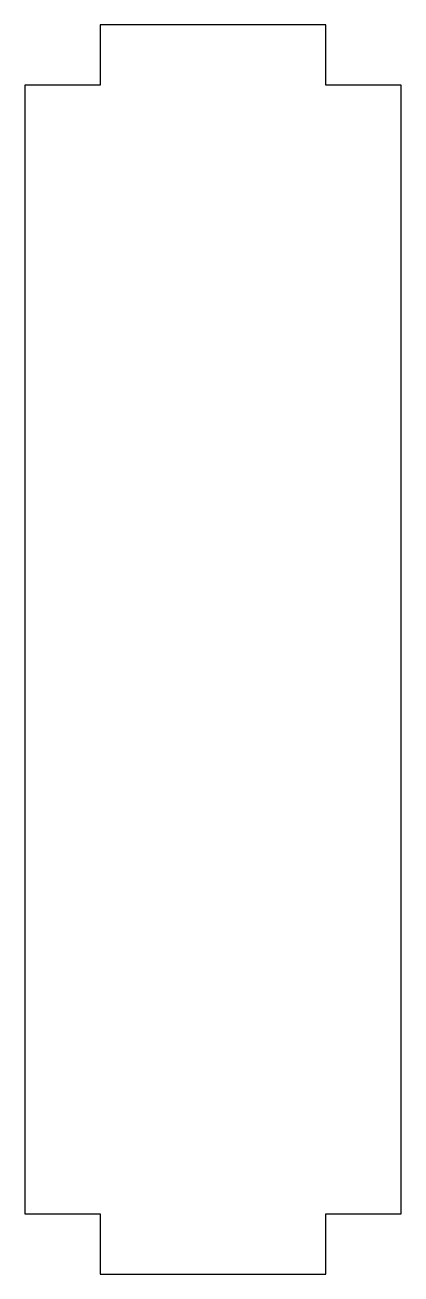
# Model space of a CAD drawing. Header units: metres. Extents: x -25 to 25, y -83 to 83.
import ezdxf

# ---------------------------------------------------------------- set-up
doc = ezdxf.new("R2010")
doc.units = ezdxf.units.M

msp = doc.modelspace()

# ---------------------------------------------------------------- linework, layer by layer
for p, q in [((15, 83), (-15, 83)), ((-15, 83), (-15, 75)), ((15, 75), (15, 83)), ((-15, 75), (-25, 75)), ((-25, 75), (-25, -75)), ((25, 75), (15, 75)), ((25, -75), (25, 75)), ((-25, -75), (-15, -75)), ((-15, -75), (-15, -83)), ((15, -75), (25, -75)), ((15, -83), (15, -75)), ((-15, -83), (15, -83))]:
    msp.add_line(p, q)

doc.saveas('drawing.dxf')
